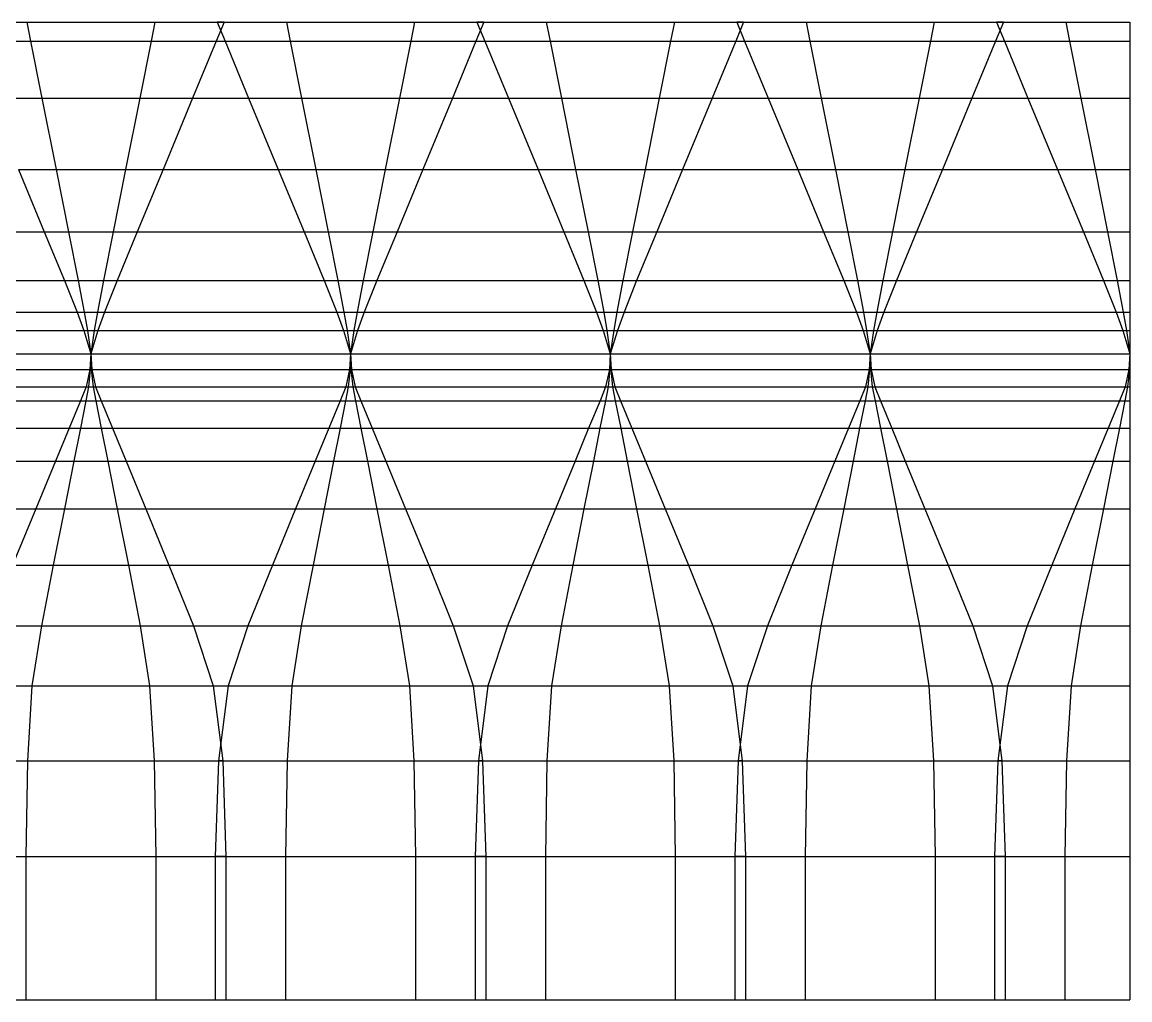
# Model space of a CAD drawing. Extents: x -586 to 4142, y -2224 to 20.
# Drawn here: x 1622 to 4142, y -2224 to 0 of the extents above; entities that cross this region are included whole.
import ezdxf

# ---------------------------------------------------------------- set-up
doc = ezdxf.new("R2010")
doc.units = 0

msp = doc.modelspace()

# ---------------------------------------------------------------- linework, layer by layer
at = {"layer": 'CutLine', "color": 250, "linetype": 'CONTINUOUS'}
for p, q in [((-586.1, 0), (4141.5, 0)), ((4141.5, 0), (4141.5, -2223.8)), ((-586.1, -2223.8), (4141.5, -2223.8))]:
    msp.add_line(p, q, dxfattribs=at)
at = {"layer": 'MountainLine', "color": 1, "linetype": 'CONTINUOUS'}
for p, q in [((1632.1, 0), (1632.1, 0)), ((1632.1, 0), (1632.1, 0)), ((1632.1, 0), (1777.7, 0)), ((1632.1, 0), (1640.7, -43.2)), ((1632.1, 0), (1777.7, 0)), ((1777.7, 0), (1923.4, 0)), ((1777.7, 0), (1923.4, 0)), ((1923.4, 0), (1914.8, -43.2)), ((1923.4, 0), (1923.4, 0)), ((1923.4, 0), (1923.4, 0)), ((2081.1, 0), (2065.4, 0)), ((2081.1, 0), (2065.4, 0)), ((2223, 0), (2223, 0)), ((2223, 0), (2223, 0)), ((2223, 0), (2368.7, 0)), ((2223, 0), (2231.6, -43.2)), ((2223, 0), (2368.7, 0)), ((2368.7, 0), (2514.3, 0)), ((2368.7, 0), (2514.3, 0)), ((2514.3, 0), (2505.8, -43.2)), ((2514.3, 0), (2514.3, 0)), ((2514.3, 0), (2514.3, 0)), ((2672, 0), (2656.3, 0)), ((2672, 0), (2656.3, 0)), ((2814, 0), (2814, 0)), ((2814, 0), (2814, 0)), ((2814, 0), (2959.6, 0)), ((2814, 0), (2822.6, -43.2)), ((2814, 0), (2959.6, 0)), ((2959.6, 0), (3105.3, 0)), ((2959.6, 0), (3105.3, 0)), ((3105.3, 0), (3096.7, -43.2)), ((3105.3, 0), (3105.3, 0)), ((3105.3, 0), (3105.3, 0)), ((3263, 0), (3247.3, 0)), ((3263, 0), (3247.3, 0)), ((3404.9, 0), (3404.9, 0)), ((3404.9, 0), (3404.9, 0)), ((3404.9, 0), (3550.6, 0)), ((3404.9, 0), (3413.5, -43.2)), ((3404.9, 0), (3550.6, 0)), ((3550.6, 0), (3696.3, 0)), ((3550.6, 0), (3696.3, 0)), ((3696.3, 0), (3687.7, -43.2)), ((3696.3, 0), (3696.3, 0)), ((3696.3, 0), (3696.3, 0)), ((3853.9, 0), (3838.2, 0)), ((3853.9, 0), (3838.2, 0)), ((3995.9, 0), (3995.9, 0)), ((3995.9, 0), (3995.9, 0)), ((3995.9, 0), (4141.5, 0)), ((3995.9, 0), (4004.5, -43.2)), ((3995.9, 0), (4141.5, 0)), ((1640.7, -43.2), (1666.5, -172.8)), ((1640.7, -43.2), (1777.7, -43.2)), ((1777.7, -43.2), (1914.8, -43.2)), ((1914.8, -43.2), (1889, -172.8)), ((2063.2, -43.2), (2083.3, -43.2)), ((2231.6, -43.2), (2257.4, -172.8)), ((2231.6, -43.2), (2368.7, -43.2)), ((2368.7, -43.2), (2505.8, -43.2)), ((2505.8, -43.2), (2480, -172.8)), ((2654.1, -43.2), (2674.2, -43.2)), ((2822.6, -43.2), (2848.4, -172.8)), ((2822.6, -43.2), (2959.6, -43.2)), ((2959.6, -43.2), (3096.7, -43.2)), ((3096.7, -43.2), (3070.9, -172.8)), ((3245.1, -43.2), (3265.2, -43.2)), ((3413.5, -43.2), (3439.3, -172.8)), ((3413.5, -43.2), (3550.6, -43.2)), ((3550.6, -43.2), (3687.7, -43.2)), ((3687.7, -43.2), (3661.9, -172.8)), ((3836, -43.2), (3856.1, -43.2)), ((4004.5, -43.2), (4030.3, -172.8)), ((4004.5, -43.2), (4141.5, -43.2)), ((1666.5, -172.8), (1698.8, -335.2)), ((1666.5, -172.8), (1777.7, -172.8)), ((1777.7, -172.8), (1889, -172.8)), ((1889, -172.8), (1856.7, -335.2)), ((2009.5, -172.8), (2136.9, -172.8)), ((2257.4, -172.8), (2289.7, -335.2)), ((2257.4, -172.8), (2368.7, -172.8)), ((2368.7, -172.8), (2480, -172.8)), ((2480, -172.8), (2447.7, -335.2)), ((2600.4, -172.8), (2727.9, -172.8)), ((2848.4, -172.8), (2880.7, -335.2)), ((2848.4, -172.8), (2959.6, -172.8)), ((2959.6, -172.8), (3070.9, -172.8)), ((3070.9, -172.8), (3038.6, -335.2)), ((3191.4, -172.8), (3318.8, -172.8)), ((3439.3, -172.8), (3471.6, -335.2)), ((3439.3, -172.8), (3550.6, -172.8)), ((3550.6, -172.8), (3661.9, -172.8)), ((3661.9, -172.8), (3629.6, -335.2)), ((3782.4, -172.8), (3909.8, -172.8)), ((4030.3, -172.8), (4062.6, -335.2)), ((4030.3, -172.8), (4141.5, -172.8)), ((1698.8, -335.2), (1726.9, -476.9)), ((1698.8, -335.2), (1777.7, -335.2)), ((1777.7, -335.2), (1856.7, -335.2)), ((1856.7, -335.2), (1828.5, -476.9)), ((1942.2, -335.2), (2204.2, -335.2)), ((2289.7, -335.2), (2317.9, -476.9)), ((2289.7, -335.2), (2368.7, -335.2)), ((2368.7, -335.2), (2447.7, -335.2)), ((2447.7, -335.2), (2419.5, -476.9)), ((2533.2, -335.2), (2795.2, -335.2)), ((2880.7, -335.2), (2908.9, -476.9)), ((2880.7, -335.2), (2959.6, -335.2)), ((2959.6, -335.2), (3038.6, -335.2)), ((3038.6, -335.2), (3010.4, -476.9)), ((3124.1, -335.2), (3386.1, -335.2)), ((3471.6, -335.2), (3499.8, -476.9)), ((3471.6, -335.2), (3550.6, -335.2)), ((3550.6, -335.2), (3629.6, -335.2)), ((3629.6, -335.2), (3601.4, -476.9)), ((3715.1, -335.2), (3977.1, -335.2)), ((4062.6, -335.2), (4090.8, -476.9)), ((4062.6, -335.2), (4141.5, -335.2)), ((1292.6, -476.9), (1672, -476.9)), ((1726.9, -476.9), (1749, -588)), ((1726.9, -476.9), (1777.7, -476.9)), ((1777.7, -476.9), (1828.5, -476.9)), ((1828.5, -476.9), (1806.5, -588)), ((1883.5, -476.9), (2262.9, -476.9)), ((2317.9, -476.9), (2339.9, -588)), ((2317.9, -476.9), (2368.7, -476.9)), ((2368.7, -476.9), (2419.5, -476.9)), ((2419.5, -476.9), (2397.5, -588)), ((2474.5, -476.9), (2853.9, -476.9)), ((2908.9, -476.9), (2930.9, -588)), ((2908.9, -476.9), (2959.6, -476.9)), ((2959.6, -476.9), (3010.4, -476.9)), ((3010.4, -476.9), (2988.4, -588)), ((3065.4, -476.9), (3444.8, -476.9)), ((3499.8, -476.9), (3521.8, -588)), ((3499.8, -476.9), (3550.6, -476.9)), ((3550.6, -476.9), (3601.4, -476.9)), ((3601.4, -476.9), (3579.4, -588)), ((3656.4, -476.9), (4035.8, -476.9)), ((4090.8, -476.9), (4112.8, -588)), ((4090.8, -476.9), (4141.5, -476.9)), ((1246.7, -588), (1717.8, -588)), ((1749, -588), (1762.8, -659.3)), ((1749, -588), (1777.7, -588)), ((1777.7, -588), (1806.5, -588)), ((1806.5, -588), (1792.7, -659.3)), ((1837.7, -588), (2308.8, -588)), ((2339.9, -588), (2353.7, -659.3)), ((2339.9, -588), (2368.7, -588)), ((2368.7, -588), (2397.5, -588)), ((2397.5, -588), (2383.7, -659.3)), ((2428.6, -588), (2899.7, -588)), ((2930.9, -588), (2944.7, -659.3)), ((2930.9, -588), (2959.6, -588)), ((2959.6, -588), (2988.4, -588)), ((2988.4, -588), (2974.6, -659.3)), ((3019.6, -588), (3490.7, -588)), ((3521.8, -588), (3535.6, -659.3)), ((3521.8, -588), (3550.6, -588)), ((3550.6, -588), (3579.4, -588)), ((3579.4, -588), (3565.6, -659.3)), ((3610.5, -588), (4081.6, -588)), ((4112.8, -588), (4126.6, -659.3)), ((4112.8, -588), (4141.5, -588)), ((1218, -659.3), (1746.5, -659.3)), ((1762.8, -659.3), (1770, -701.7)), ((1762.8, -659.3), (1777.7, -659.3)), ((1777.7, -659.3), (1792.7, -659.3)), ((1792.7, -659.3), (1785.5, -701.7)), ((1808.9, -659.3), (2337.5, -659.3)), ((2353.7, -659.3), (2360.9, -701.7)), ((2353.7, -659.3), (2368.7, -659.3)), ((2368.7, -659.3), (2383.7, -659.3)), ((2383.7, -659.3), (2376.4, -701.7)), ((2399.9, -659.3), (2928.5, -659.3)), ((2944.7, -659.3), (2951.9, -701.7)), ((2944.7, -659.3), (2959.6, -659.3)), ((2959.6, -659.3), (2974.6, -659.3)), ((2974.6, -659.3), (2967.4, -701.7)), ((2990.8, -659.3), (3519.4, -659.3)), ((3535.6, -659.3), (3542.8, -701.7)), ((3535.6, -659.3), (3550.6, -659.3)), ((3550.6, -659.3), (3565.6, -659.3)), ((3565.6, -659.3), (3558.3, -701.7)), ((3581.8, -659.3), (4110.4, -659.3)), ((4126.6, -659.3), (4133.8, -701.7)), ((4126.6, -659.3), (4141.5, -659.3)), ((1202.9, -701.7), (1761.6, -701.7)), ((1770, -701.7), (1777.7, -754.6)), ((1770, -701.7), (1777.7, -701.7)), ((1785.5, -701.7), (1777.7, -754.6)), ((1777.7, -701.7), (1785.5, -701.7)), ((1793.9, -701.7), (2352.6, -701.7)), ((2360.9, -701.7), (2368.7, -754.6)), ((2360.9, -701.7), (2368.7, -701.7)), ((2376.4, -701.7), (2368.7, -754.6)), ((2368.7, -701.7), (2376.4, -701.7)), ((2384.8, -701.7), (2943.5, -701.7)), ((2951.9, -701.7), (2959.6, -754.6)), ((2951.9, -701.7), (2959.6, -701.7)), ((2967.4, -701.7), (2959.6, -754.6)), ((2959.6, -701.7), (2967.4, -701.7)), ((2975.8, -701.7), (3534.5, -701.7)), ((3542.8, -701.7), (3550.6, -754.6)), ((3542.8, -701.7), (3550.6, -701.7)), ((3558.3, -701.7), (3550.6, -754.6)), ((3550.6, -701.7), (3558.3, -701.7)), ((3566.7, -701.7), (4125.4, -701.7)), ((4133.8, -701.7), (4141.5, -754.6)), ((4133.8, -701.7), (4141.5, -701.7)), ((1777.7, -754.6), (1776.7, -790.3)), ((1777.7, -754.6), (1778.8, -790.3)), ((2368.7, -754.6), (2367.7, -790.3)), ((2368.7, -754.6), (2369.7, -790.3)), ((2959.6, -754.6), (2958.6, -790.3)), ((2959.6, -754.6), (2960.7, -790.3)), ((3550.6, -754.6), (3549.6, -790.3)), ((3550.6, -754.6), (3551.6, -790.3)), ((4141.5, -754.6), (4140.5, -790.3)), ((1188.9, -790.3), (1775.6, -790.3)), ((1776.7, -790.3), (1772.6, -829.6)), ((1776.7, -790.3), (1777.7, -790.3)), ((1777.7, -790.3), (1778.8, -790.3)), ((1778.8, -790.3), (1782.9, -829.6)), ((1779.9, -790.3), (2366.6, -790.3)), ((2367.7, -790.3), (2363.6, -829.6)), ((2367.7, -790.3), (2368.7, -790.3)), ((2368.7, -790.3), (2369.7, -790.3)), ((2369.7, -790.3), (2373.8, -829.6)), ((2370.8, -790.3), (2957.5, -790.3)), ((2958.6, -790.3), (2954.5, -829.6)), ((2958.6, -790.3), (2959.6, -790.3)), ((2959.6, -790.3), (2960.7, -790.3)), ((2960.7, -790.3), (2964.8, -829.6)), ((2961.8, -790.3), (3548.5, -790.3)), ((3549.6, -790.3), (3545.5, -829.6)), ((3549.6, -790.3), (3550.6, -790.3)), ((3550.6, -790.3), (3551.6, -790.3)), ((3551.6, -790.3), (3555.7, -829.6)), ((3552.7, -790.3), (4139.4, -790.3)), ((4140.5, -790.3), (4136.4, -829.6)), ((4140.5, -790.3), (4141.5, -790.3)), ((1197.5, -829.6), (1767.1, -829.6)), ((1772.6, -829.6), (1766.5, -861.5)), ((1772.6, -829.6), (1777.7, -829.6)), ((1777.7, -829.6), (1782.9, -829.6)), ((1782.9, -829.6), (1789, -861.5)), ((1788.4, -829.6), (2358, -829.6)), ((2363.6, -829.6), (2357.4, -861.5)), ((2363.6, -829.6), (2368.7, -829.6)), ((2368.7, -829.6), (2373.8, -829.6)), ((2373.8, -829.6), (2380, -861.5)), ((2379.4, -829.6), (2949, -829.6)), ((2954.5, -829.6), (2948.4, -861.5)), ((2954.5, -829.6), (2959.6, -829.6)), ((2959.6, -829.6), (2964.8, -829.6)), ((2964.8, -829.6), (2970.9, -861.5)), ((2970.3, -829.6), (3539.9, -829.6)), ((3545.5, -829.6), (3539.3, -861.5)), ((3545.5, -829.6), (3550.6, -829.6)), ((3550.6, -829.6), (3555.7, -829.6)), ((3555.7, -829.6), (3561.9, -861.5)), ((3561.3, -829.6), (4130.9, -829.6)), ((4136.4, -829.6), (4130.3, -861.5)), ((4136.4, -829.6), (4141.5, -829.6)), ((1210.3, -861.5), (1754.2, -861.5)), ((1766.5, -861.5), (1754.1, -923.7)), ((1766.5, -861.5), (1777.7, -861.5)), ((1777.7, -861.5), (1789, -861.5)), ((1789, -861.5), (1801.4, -923.7)), ((1801.2, -861.5), (2345.2, -861.5)), ((2357.4, -861.5), (2345, -923.7)), ((2357.4, -861.5), (2368.7, -861.5)), ((2368.7, -861.5), (2380, -861.5)), ((2380, -861.5), (2392.4, -923.7)), ((2392.2, -861.5), (2936.2, -861.5)), ((2948.4, -861.5), (2936, -923.7)), ((2948.4, -861.5), (2959.6, -861.5)), ((2959.6, -861.5), (2970.9, -861.5)), ((2970.9, -861.5), (2983.3, -923.7)), ((2983.1, -861.5), (3527.1, -861.5)), ((3539.3, -861.5), (3526.9, -923.7)), ((3539.3, -861.5), (3550.6, -861.5)), ((3550.6, -861.5), (3561.9, -861.5)), ((3561.9, -861.5), (3574.3, -923.7)), ((3574.1, -861.5), (4118.1, -861.5)), ((4130.3, -861.5), (4117.9, -923.7)), ((4130.3, -861.5), (4141.5, -861.5)), ((1728.5, -923.7), (1754.1, -923.7)), ((1754.1, -923.7), (1739.2, -998.9)), ((1801.4, -923.7), (1816.2, -998.9)), ((1801.4, -923.7), (1827, -923.7)), ((2319.4, -923.7), (2345, -923.7)), ((2345, -923.7), (2330.2, -998.9)), ((2392.4, -923.7), (2407.2, -998.9)), ((2392.4, -923.7), (2418, -923.7)), ((2910.4, -923.7), (2936, -923.7)), ((2936, -923.7), (2921.1, -998.9)), ((2983.3, -923.7), (2998.1, -998.9)), ((2983.3, -923.7), (3008.9, -923.7)), ((3501.3, -923.7), (3526.9, -923.7)), ((3526.9, -923.7), (3512.1, -998.9)), ((3574.3, -923.7), (3589.1, -998.9)), ((3574.3, -923.7), (3599.9, -923.7)), ((4092.3, -923.7), (4117.9, -923.7)), ((4117.9, -923.7), (4103.1, -998.9)), ((1267, -998.9), (1697.6, -998.9)), ((1739.2, -998.9), (1717.8, -1106.9)), ((1739.2, -998.9), (1777.7, -998.9)), ((1777.7, -998.9), (1816.2, -998.9)), ((1816.2, -998.9), (1837.7, -1106.9)), ((1857.9, -998.9), (2288.5, -998.9)), ((2330.2, -998.9), (2308.7, -1106.9)), ((2330.2, -998.9), (2368.7, -998.9)), ((2368.7, -998.9), (2407.2, -998.9)), ((2407.2, -998.9), (2428.7, -1106.9)), ((2448.9, -998.9), (2879.5, -998.9)), ((2921.1, -998.9), (2899.7, -1106.9)), ((2921.1, -998.9), (2959.6, -998.9)), ((2959.6, -998.9), (2998.1, -998.9)), ((2998.1, -998.9), (3019.6, -1106.9)), ((3039.8, -998.9), (3470.4, -998.9)), ((3512.1, -998.9), (3490.6, -1106.9)), ((3512.1, -998.9), (3550.6, -998.9)), ((3550.6, -998.9), (3589.1, -998.9)), ((3589.1, -998.9), (3610.6, -1106.9)), ((3630.8, -998.9), (4061.4, -998.9)), ((4103.1, -998.9), (4081.6, -1106.9)), ((4103.1, -998.9), (4141.5, -998.9)), ((1652.8, -1106.9), (1717.8, -1106.9)), ((1717.8, -1106.9), (1692.3, -1235.1)), ((1837.7, -1106.9), (1863.2, -1235.1)), ((1837.7, -1106.9), (1902.7, -1106.9)), ((2243.8, -1106.9), (2308.7, -1106.9)), ((2308.7, -1106.9), (2283.3, -1235.1)), ((2428.7, -1106.9), (2454.1, -1235.1)), ((2428.7, -1106.9), (2493.6, -1106.9)), ((2834.7, -1106.9), (2899.7, -1106.9)), ((2899.7, -1106.9), (2874.2, -1235.1)), ((3019.6, -1106.9), (3045.1, -1235.1)), ((3019.6, -1106.9), (3084.6, -1106.9)), ((3425.7, -1106.9), (3490.6, -1106.9)), ((3490.6, -1106.9), (3465.2, -1235.1)), ((3610.6, -1106.9), (3636, -1235.1)), ((3610.6, -1106.9), (3675.5, -1106.9)), ((4016.6, -1106.9), (4081.6, -1106.9)), ((4081.6, -1106.9), (4056.1, -1235.1)), ((1599.8, -1235.1), (1692.3, -1235.1)), ((1692.3, -1235.1), (1665.6, -1372.9)), ((1863.2, -1235.1), (1889.9, -1372.9)), ((1863.2, -1235.1), (1955.6, -1235.1)), ((2190.8, -1235.1), (2283.3, -1235.1)), ((2283.3, -1235.1), (2256.5, -1372.9)), ((2454.1, -1235.1), (2480.8, -1372.9)), ((2454.1, -1235.1), (2546.6, -1235.1)), ((2781.7, -1235.1), (2874.2, -1235.1)), ((2874.2, -1235.1), (2847.5, -1372.9)), ((3045.1, -1235.1), (3071.8, -1372.9)), ((3045.1, -1235.1), (3137.5, -1235.1)), ((3372.7, -1235.1), (3465.2, -1235.1)), ((3465.2, -1235.1), (3438.5, -1372.9)), ((3636, -1235.1), (3662.7, -1372.9)), ((3636, -1235.1), (3728.5, -1235.1)), ((3963.7, -1235.1), (4056.1, -1235.1)), ((4056.1, -1235.1), (4029.4, -1372.9)), ((1544.2, -1372.9), (1665.6, -1372.9)), ((1665.6, -1372.9), (1643.9, -1509.3)), ((1889.9, -1372.9), (1911.6, -1509.3)), ((1889.9, -1372.9), (2011.3, -1372.9)), ((2135.2, -1372.9), (2256.5, -1372.9)), ((2256.5, -1372.9), (2234.9, -1509.3)), ((2480.8, -1372.9), (2502.5, -1509.3)), ((2480.8, -1372.9), (2602.2, -1372.9)), ((2726.1, -1372.9), (2847.5, -1372.9)), ((2847.5, -1372.9), (2825.8, -1509.3)), ((3071.8, -1372.9), (3093.5, -1509.3)), ((3071.8, -1372.9), (3193.2, -1372.9)), ((3317.1, -1372.9), (3438.5, -1372.9)), ((3438.5, -1372.9), (3416.8, -1509.3)), ((3662.7, -1372.9), (3684.4, -1509.3)), ((3662.7, -1372.9), (3784.1, -1372.9)), ((3908, -1372.9), (4029.4, -1372.9)), ((4029.4, -1372.9), (4007.7, -1509.3)), ((1499.1, -1509.3), (1643.9, -1509.3)), ((1643.9, -1509.3), (1633.6, -1680.3)), ((1911.6, -1509.3), (1921.9, -1680.3)), ((1911.6, -1509.3), (2056.4, -1509.3)), ((2090, -1509.3), (2234.9, -1509.3)), ((2234.9, -1509.3), (2224.6, -1680.3)), ((2502.5, -1509.3), (2512.8, -1680.3)), ((2502.5, -1509.3), (2647.3, -1509.3)), ((2681, -1509.3), (2825.8, -1509.3)), ((2825.8, -1509.3), (2815.5, -1680.3)), ((3093.5, -1509.3), (3103.8, -1680.3)), ((3093.5, -1509.3), (3238.3, -1509.3)), ((3271.9, -1509.3), (3416.8, -1509.3)), ((3416.8, -1509.3), (3406.5, -1680.3)), ((3684.4, -1509.3), (3694.7, -1680.3)), ((3684.4, -1509.3), (3829.3, -1509.3)), ((3862.9, -1509.3), (4007.7, -1509.3)), ((4007.7, -1509.3), (3997.4, -1680.3)), ((1477.6, -1680.3), (1633.6, -1680.3)), ((1633.6, -1680.3), (1630, -1897.5)), ((1921.9, -1680.3), (1925.4, -1897.5)), ((1921.9, -1680.3), (2077.8, -1680.3)), ((2068.6, -1680.3), (2224.6, -1680.3)), ((2224.6, -1680.3), (2221, -1897.5)), ((2512.8, -1680.3), (2516.4, -1897.5)), ((2512.8, -1680.3), (2668.8, -1680.3)), ((2659.5, -1680.3), (2815.5, -1680.3)), ((2815.5, -1680.3), (2811.9, -1897.5)), ((3103.8, -1680.3), (3107.4, -1897.5)), ((3103.8, -1680.3), (3259.7, -1680.3)), ((3250.5, -1680.3), (3406.5, -1680.3)), ((3406.5, -1680.3), (3402.9, -1897.5)), ((3694.7, -1680.3), (3698.3, -1897.5)), ((3694.7, -1680.3), (3850.7, -1680.3)), ((3841.4, -1680.3), (3997.4, -1680.3)), ((3997.4, -1680.3), (3993.8, -1897.5)), ((1470.2, -1897.5), (1630, -1897.5)), ((1630, -1897.5), (1630, -2223.8)), ((1925.4, -1897.5), (1925.4, -2223.8)), ((1925.4, -1897.5), (2085.3, -1897.5)), ((2061.1, -1897.5), (2221, -1897.5)), ((2221, -1897.5), (2221, -2223.8)), ((2516.4, -1897.5), (2516.4, -2223.8)), ((2516.4, -1897.5), (2676.3, -1897.5)), ((2652.1, -1897.5), (2811.9, -1897.5)), ((2811.9, -1897.5), (2811.9, -2223.8)), ((3107.4, -1897.5), (3107.4, -2223.8)), ((3107.4, -1897.5), (3267.2, -1897.5)), ((3243, -1897.5), (3402.9, -1897.5)), ((3402.9, -1897.5), (3402.9, -2223.8)), ((3698.3, -1897.5), (3698.3, -2223.8)), ((3698.3, -1897.5), (3858.2, -1897.5)), ((3834, -1897.5), (3993.8, -1897.5)), ((3993.8, -1897.5), (3993.8, -2223.8))]:
    msp.add_line(p, q, dxfattribs=at)
at = {"layer": 'ValleyLine', "color": 5, "linetype": 'CONTINUOUS'}
for p, q in [((1474.4, 0), (1632.1, 0)), ((1474.4, 0), (1632.1, 0)), ((1923.4, 0), (2081.1, 0)), ((1923.4, 0), (2081.1, 0)), ((2081.1, 0), (2063.2, -43.2)), ((2065.4, 0), (2065.4, 0)), ((2065.4, 0), (2065.4, 0)), ((2065.4, 0), (2223, 0)), ((2065.4, 0), (2083.3, -43.2)), ((2065.4, 0), (2223, 0)), ((2081.1, 0), (2081.1, 0)), ((2081.1, 0), (2081.1, 0)), ((2514.3, 0), (2672, 0)), ((2514.3, 0), (2672, 0)), ((2672, 0), (2654.1, -43.2)), ((2656.3, 0), (2656.3, 0)), ((2656.3, 0), (2656.3, 0)), ((2656.3, 0), (2814, 0)), ((2656.3, 0), (2674.2, -43.2)), ((2656.3, 0), (2814, 0)), ((2672, 0), (2672, 0)), ((2672, 0), (2672, 0)), ((3105.3, 0), (3263, 0)), ((3105.3, 0), (3263, 0)), ((3263, 0), (3245.1, -43.2)), ((3247.3, 0), (3247.3, 0)), ((3247.3, 0), (3247.3, 0)), ((3247.3, 0), (3404.9, 0)), ((3247.3, 0), (3265.2, -43.2)), ((3247.3, 0), (3404.9, 0)), ((3263, 0), (3263, 0)), ((3263, 0), (3263, 0)), ((3696.3, 0), (3853.9, 0)), ((3696.3, 0), (3853.9, 0)), ((3853.9, 0), (3836, -43.2)), ((3838.2, 0), (3838.2, 0)), ((3838.2, 0), (3838.2, 0)), ((3838.2, 0), (3995.9, 0)), ((3838.2, 0), (3856.1, -43.2)), ((3838.2, 0), (3995.9, 0)), ((3853.9, 0), (3853.9, 0)), ((3853.9, 0), (3853.9, 0)), ((1492.3, -43.2), (1640.7, -43.2)), ((1914.8, -43.2), (2063.2, -43.2)), ((2063.2, -43.2), (2009.5, -172.8)), ((2083.3, -43.2), (2136.9, -172.8)), ((2083.3, -43.2), (2231.6, -43.2)), ((2505.8, -43.2), (2654.1, -43.2)), ((2654.1, -43.2), (2600.4, -172.8)), ((2674.2, -43.2), (2727.9, -172.8)), ((2674.2, -43.2), (2822.6, -43.2)), ((3096.7, -43.2), (3245.1, -43.2)), ((3245.1, -43.2), (3191.4, -172.8)), ((3265.2, -43.2), (3318.8, -172.8)), ((3265.2, -43.2), (3413.5, -43.2)), ((3687.7, -43.2), (3836, -43.2)), ((3836, -43.2), (3782.4, -172.8)), ((3856.1, -43.2), (3909.8, -172.8)), ((3856.1, -43.2), (4004.5, -43.2)), ((1546, -172.8), (1666.5, -172.8)), ((1889, -172.8), (2009.5, -172.8)), ((2009.5, -172.8), (1942.2, -335.2)), ((2136.9, -172.8), (2204.2, -335.2)), ((2136.9, -172.8), (2257.4, -172.8)), ((2480, -172.8), (2600.4, -172.8)), ((2600.4, -172.8), (2533.2, -335.2)), ((2727.9, -172.8), (2795.2, -335.2)), ((2727.9, -172.8), (2848.4, -172.8)), ((3070.9, -172.8), (3191.4, -172.8)), ((3191.4, -172.8), (3124.1, -335.2)), ((3318.8, -172.8), (3386.1, -335.2)), ((3318.8, -172.8), (3439.3, -172.8)), ((3661.9, -172.8), (3782.4, -172.8)), ((3782.4, -172.8), (3715.1, -335.2)), ((3909.8, -172.8), (3977.1, -335.2)), ((3909.8, -172.8), (4030.3, -172.8)), ((1613.3, -335.2), (1672, -476.9)), ((1613.3, -335.2), (1698.8, -335.2)), ((1856.7, -335.2), (1942.2, -335.2)), ((1942.2, -335.2), (1883.5, -476.9)), ((2204.2, -335.2), (2262.9, -476.9)), ((2204.2, -335.2), (2289.7, -335.2)), ((2447.7, -335.2), (2533.2, -335.2)), ((2533.2, -335.2), (2474.5, -476.9)), ((2795.2, -335.2), (2853.9, -476.9)), ((2795.2, -335.2), (2880.7, -335.2)), ((3038.6, -335.2), (3124.1, -335.2)), ((3124.1, -335.2), (3065.4, -476.9)), ((3386.1, -335.2), (3444.8, -476.9)), ((3386.1, -335.2), (3471.6, -335.2)), ((3629.6, -335.2), (3715.1, -335.2)), ((3715.1, -335.2), (3656.4, -476.9)), ((3977.1, -335.2), (4035.8, -476.9)), ((3977.1, -335.2), (4062.6, -335.2)), ((1672, -476.9), (1717.8, -588)), ((1672, -476.9), (1726.9, -476.9)), ((1828.5, -476.9), (1883.5, -476.9)), ((1883.5, -476.9), (1837.7, -588)), ((2262.9, -476.9), (2308.8, -588)), ((2262.9, -476.9), (2317.9, -476.9)), ((2419.5, -476.9), (2474.5, -476.9)), ((2474.5, -476.9), (2428.6, -588)), ((2853.9, -476.9), (2899.7, -588)), ((2853.9, -476.9), (2908.9, -476.9)), ((3010.4, -476.9), (3065.4, -476.9)), ((3065.4, -476.9), (3019.6, -588)), ((3444.8, -476.9), (3490.7, -588)), ((3444.8, -476.9), (3499.8, -476.9)), ((3601.4, -476.9), (3656.4, -476.9)), ((3656.4, -476.9), (3610.5, -588)), ((4035.8, -476.9), (4081.6, -588)), ((4035.8, -476.9), (4090.8, -476.9)), ((1717.8, -588), (1746.5, -659.3)), ((1717.8, -588), (1749, -588)), ((1806.5, -588), (1837.7, -588)), ((1837.7, -588), (1808.9, -659.3)), ((2308.8, -588), (2337.5, -659.3)), ((2308.8, -588), (2339.9, -588)), ((2397.5, -588), (2428.6, -588)), ((2428.6, -588), (2399.9, -659.3)), ((2899.7, -588), (2928.5, -659.3)), ((2899.7, -588), (2930.9, -588)), ((2988.4, -588), (3019.6, -588)), ((3019.6, -588), (2990.8, -659.3)), ((3490.7, -588), (3519.4, -659.3)), ((3490.7, -588), (3521.8, -588)), ((3579.4, -588), (3610.5, -588)), ((3610.5, -588), (3581.8, -659.3)), ((4081.6, -588), (4110.4, -659.3)), ((4081.6, -588), (4112.8, -588)), ((1746.5, -659.3), (1761.6, -701.7)), ((1746.5, -659.3), (1762.8, -659.3)), ((1792.7, -659.3), (1808.9, -659.3)), ((1808.9, -659.3), (1793.9, -701.7)), ((2337.5, -659.3), (2352.6, -701.7)), ((2337.5, -659.3), (2353.7, -659.3)), ((2383.7, -659.3), (2399.9, -659.3)), ((2399.9, -659.3), (2384.8, -701.7)), ((2928.5, -659.3), (2943.5, -701.7)), ((2928.5, -659.3), (2944.7, -659.3)), ((2974.6, -659.3), (2990.8, -659.3)), ((2990.8, -659.3), (2975.8, -701.7)), ((3519.4, -659.3), (3534.5, -701.7)), ((3519.4, -659.3), (3535.6, -659.3)), ((3565.6, -659.3), (3581.8, -659.3)), ((3581.8, -659.3), (3566.7, -701.7)), ((4110.4, -659.3), (4125.4, -701.7)), ((4110.4, -659.3), (4126.6, -659.3)), ((1761.6, -701.7), (1777.7, -754.6)), ((1761.6, -701.7), (1770, -701.7)), ((1793.9, -701.7), (1777.7, -754.6)), ((1785.5, -701.7), (1793.9, -701.7)), ((2352.6, -701.7), (2368.7, -754.6)), ((2352.6, -701.7), (2360.9, -701.7)), ((2384.8, -701.7), (2368.7, -754.6)), ((2376.4, -701.7), (2384.8, -701.7)), ((2943.5, -701.7), (2959.6, -754.6)), ((2943.5, -701.7), (2951.9, -701.7)), ((2975.8, -701.7), (2959.6, -754.6)), ((2967.4, -701.7), (2975.8, -701.7)), ((3534.5, -701.7), (3550.6, -754.6)), ((3534.5, -701.7), (3542.8, -701.7)), ((3566.7, -701.7), (3550.6, -754.6)), ((3558.3, -701.7), (3566.7, -701.7)), ((4125.4, -701.7), (4141.5, -754.6)), ((4125.4, -701.7), (4133.8, -701.7)), ((1186.8, -754.6), (1777.7, -754.6)), ((1777.7, -754.6), (1775.6, -790.3)), ((1777.7, -754.6), (1779.9, -790.3)), ((1777.7, -754.6), (2368.7, -754.6)), ((2368.7, -754.6), (2366.6, -790.3)), ((2368.7, -754.6), (2370.8, -790.3)), ((2368.7, -754.6), (2959.6, -754.6)), ((2959.6, -754.6), (2957.5, -790.3)), ((2959.6, -754.6), (2961.8, -790.3)), ((2959.6, -754.6), (3550.6, -754.6)), ((3550.6, -754.6), (3548.5, -790.3)), ((3550.6, -754.6), (3552.7, -790.3)), ((3550.6, -754.6), (4141.5, -754.6)), ((4141.5, -754.6), (4139.4, -790.3)), ((1775.6, -790.3), (1767.1, -829.6)), ((1775.6, -790.3), (1776.7, -790.3)), ((1778.8, -790.3), (1779.9, -790.3)), ((1779.9, -790.3), (1788.4, -829.6)), ((2366.6, -790.3), (2358, -829.6)), ((2366.6, -790.3), (2367.7, -790.3)), ((2369.7, -790.3), (2370.8, -790.3)), ((2370.8, -790.3), (2379.4, -829.6)), ((2957.5, -790.3), (2949, -829.6)), ((2957.5, -790.3), (2958.6, -790.3)), ((2960.7, -790.3), (2961.8, -790.3)), ((2961.8, -790.3), (2970.3, -829.6)), ((3548.5, -790.3), (3539.9, -829.6)), ((3548.5, -790.3), (3549.6, -790.3)), ((3551.6, -790.3), (3552.7, -790.3)), ((3552.7, -790.3), (3561.3, -829.6)), ((4139.4, -790.3), (4130.9, -829.6)), ((4139.4, -790.3), (4140.5, -790.3)), ((1767.1, -829.6), (1754.2, -861.5)), ((1767.1, -829.6), (1772.6, -829.6)), ((1782.9, -829.6), (1788.4, -829.6)), ((1788.4, -829.6), (1801.2, -861.5)), ((2358, -829.6), (2345.2, -861.5)), ((2358, -829.6), (2363.6, -829.6)), ((2373.8, -829.6), (2379.4, -829.6)), ((2379.4, -829.6), (2392.2, -861.5)), ((2949, -829.6), (2936.2, -861.5)), ((2949, -829.6), (2954.5, -829.6)), ((2964.8, -829.6), (2970.3, -829.6)), ((2970.3, -829.6), (2983.1, -861.5)), ((3539.9, -829.6), (3527.1, -861.5)), ((3539.9, -829.6), (3545.5, -829.6)), ((3555.7, -829.6), (3561.3, -829.6)), ((3561.3, -829.6), (3574.1, -861.5)), ((4130.9, -829.6), (4118.1, -861.5)), ((4130.9, -829.6), (4136.4, -829.6)), ((1754.2, -861.5), (1728.5, -923.7)), ((1754.2, -861.5), (1766.5, -861.5)), ((1789, -861.5), (1801.2, -861.5)), ((1801.2, -861.5), (1827, -923.7)), ((2345.2, -861.5), (2319.4, -923.7)), ((2345.2, -861.5), (2357.4, -861.5)), ((2380, -861.5), (2392.2, -861.5)), ((2392.2, -861.5), (2418, -923.7)), ((2936.2, -861.5), (2910.4, -923.7)), ((2936.2, -861.5), (2948.4, -861.5)), ((2970.9, -861.5), (2983.1, -861.5)), ((2983.1, -861.5), (3008.9, -923.7)), ((3527.1, -861.5), (3501.3, -923.7)), ((3527.1, -861.5), (3539.3, -861.5)), ((3561.9, -861.5), (3574.1, -861.5)), ((3574.1, -861.5), (3599.9, -923.7)), ((4118.1, -861.5), (4092.3, -923.7)), ((4118.1, -861.5), (4130.3, -861.5)), ((1236.1, -923.7), (1728.5, -923.7)), ((1728.5, -923.7), (1697.6, -998.9)), ((1754.1, -923.7), (1777.7, -923.7)), ((1777.7, -923.7), (1801.4, -923.7)), ((1827, -923.7), (1857.9, -998.9)), ((1827, -923.7), (2319.4, -923.7)), ((2319.4, -923.7), (2288.5, -998.9)), ((2345, -923.7), (2368.7, -923.7)), ((2368.7, -923.7), (2392.4, -923.7)), ((2418, -923.7), (2448.9, -998.9)), ((2418, -923.7), (2910.4, -923.7)), ((2910.4, -923.7), (2879.5, -998.9)), ((2936, -923.7), (2959.6, -923.7)), ((2959.6, -923.7), (2983.3, -923.7)), ((3008.9, -923.7), (3039.8, -998.9)), ((3008.9, -923.7), (3501.3, -923.7)), ((3501.3, -923.7), (3470.4, -998.9)), ((3526.9, -923.7), (3550.6, -923.7)), ((3550.6, -923.7), (3574.3, -923.7)), ((3599.9, -923.7), (3630.8, -998.9)), ((3599.9, -923.7), (4092.3, -923.7)), ((4092.3, -923.7), (4061.4, -998.9)), ((4117.9, -923.7), (4141.5, -923.7)), ((1697.6, -998.9), (1652.8, -1106.9)), ((1697.6, -998.9), (1739.2, -998.9)), ((1816.2, -998.9), (1857.9, -998.9)), ((1857.9, -998.9), (1902.7, -1106.9)), ((2288.5, -998.9), (2243.8, -1106.9)), ((2288.5, -998.9), (2330.2, -998.9)), ((2407.2, -998.9), (2448.9, -998.9)), ((2448.9, -998.9), (2493.6, -1106.9)), ((2879.5, -998.9), (2834.7, -1106.9)), ((2879.5, -998.9), (2921.1, -998.9)), ((2998.1, -998.9), (3039.8, -998.9)), ((3039.8, -998.9), (3084.6, -1106.9)), ((3470.4, -998.9), (3425.7, -1106.9)), ((3470.4, -998.9), (3512.1, -998.9)), ((3589.1, -998.9), (3630.8, -998.9)), ((3630.8, -998.9), (3675.5, -1106.9)), ((4061.4, -998.9), (4016.6, -1106.9)), ((4061.4, -998.9), (4103.1, -998.9)), ((1311.7, -1106.9), (1652.8, -1106.9)), ((1652.8, -1106.9), (1599.8, -1235.1)), ((1717.8, -1106.9), (1777.7, -1106.9)), ((1777.7, -1106.9), (1837.7, -1106.9)), ((1902.7, -1106.9), (1955.6, -1235.1)), ((1902.7, -1106.9), (2243.8, -1106.9)), ((2243.8, -1106.9), (2190.8, -1235.1)), ((2308.7, -1106.9), (2368.7, -1106.9)), ((2368.7, -1106.9), (2428.7, -1106.9)), ((2493.6, -1106.9), (2546.6, -1235.1)), ((2493.6, -1106.9), (2834.7, -1106.9)), ((2834.7, -1106.9), (2781.7, -1235.1)), ((2899.7, -1106.9), (2959.6, -1106.9)), ((2959.6, -1106.9), (3019.6, -1106.9)), ((3084.6, -1106.9), (3137.5, -1235.1)), ((3084.6, -1106.9), (3425.7, -1106.9)), ((3425.7, -1106.9), (3372.7, -1235.1)), ((3490.6, -1106.9), (3550.6, -1106.9)), ((3550.6, -1106.9), (3610.6, -1106.9)), ((3675.5, -1106.9), (3728.5, -1235.1)), ((3675.5, -1106.9), (4016.6, -1106.9)), ((4016.6, -1106.9), (3963.7, -1235.1)), ((4081.6, -1106.9), (4141.5, -1106.9)), ((1692.3, -1235.1), (1777.7, -1235.1)), ((1777.7, -1235.1), (1863.2, -1235.1)), ((1955.6, -1235.1), (2011.3, -1372.9)), ((1955.6, -1235.1), (2190.8, -1235.1)), ((2190.8, -1235.1), (2135.2, -1372.9)), ((2283.3, -1235.1), (2368.7, -1235.1)), ((2368.7, -1235.1), (2454.1, -1235.1)), ((2546.6, -1235.1), (2602.2, -1372.9)), ((2546.6, -1235.1), (2781.7, -1235.1)), ((2781.7, -1235.1), (2726.1, -1372.9)), ((2874.2, -1235.1), (2959.6, -1235.1)), ((2959.6, -1235.1), (3045.1, -1235.1)), ((3137.5, -1235.1), (3193.2, -1372.9)), ((3137.5, -1235.1), (3372.7, -1235.1)), ((3372.7, -1235.1), (3317.1, -1372.9)), ((3465.2, -1235.1), (3550.6, -1235.1)), ((3550.6, -1235.1), (3636, -1235.1)), ((3728.5, -1235.1), (3784.1, -1372.9)), ((3728.5, -1235.1), (3963.7, -1235.1)), ((3963.7, -1235.1), (3908, -1372.9)), ((4056.1, -1235.1), (4141.5, -1235.1)), ((1665.6, -1372.9), (1777.7, -1372.9)), ((1777.7, -1372.9), (1889.9, -1372.9)), ((2011.3, -1372.9), (2056.4, -1509.3)), ((2011.3, -1372.9), (2135.2, -1372.9)), ((2135.2, -1372.9), (2090, -1509.3)), ((2256.5, -1372.9), (2368.7, -1372.9)), ((2368.7, -1372.9), (2480.8, -1372.9)), ((2602.2, -1372.9), (2647.3, -1509.3)), ((2602.2, -1372.9), (2726.1, -1372.9)), ((2726.1, -1372.9), (2681, -1509.3)), ((2847.5, -1372.9), (2959.6, -1372.9)), ((2959.6, -1372.9), (3071.8, -1372.9)), ((3193.2, -1372.9), (3238.3, -1509.3)), ((3193.2, -1372.9), (3317.1, -1372.9)), ((3317.1, -1372.9), (3271.9, -1509.3)), ((3438.5, -1372.9), (3550.6, -1372.9)), ((3550.6, -1372.9), (3662.7, -1372.9)), ((3784.1, -1372.9), (3829.3, -1509.3)), ((3784.1, -1372.9), (3908, -1372.9)), ((3908, -1372.9), (3862.9, -1509.3)), ((4029.4, -1372.9), (4141.5, -1372.9)), ((1643.9, -1509.3), (1777.7, -1509.3)), ((1777.7, -1509.3), (1911.6, -1509.3)), ((2056.4, -1509.3), (2077.8, -1680.3)), ((2056.4, -1509.3), (2090, -1509.3)), ((2090, -1509.3), (2068.6, -1680.3)), ((2234.9, -1509.3), (2368.7, -1509.3)), ((2368.7, -1509.3), (2502.5, -1509.3)), ((2647.3, -1509.3), (2668.8, -1680.3)), ((2647.3, -1509.3), (2681, -1509.3)), ((2681, -1509.3), (2659.5, -1680.3)), ((2825.8, -1509.3), (2959.6, -1509.3)), ((2959.6, -1509.3), (3093.5, -1509.3)), ((3238.3, -1509.3), (3259.7, -1680.3)), ((3238.3, -1509.3), (3271.9, -1509.3)), ((3271.9, -1509.3), (3250.5, -1680.3)), ((3416.8, -1509.3), (3550.6, -1509.3)), ((3550.6, -1509.3), (3684.4, -1509.3)), ((3829.3, -1509.3), (3850.7, -1680.3)), ((3829.3, -1509.3), (3862.9, -1509.3)), ((3862.9, -1509.3), (3841.4, -1680.3)), ((4007.7, -1509.3), (4141.5, -1509.3)), ((1633.6, -1680.3), (1777.7, -1680.3)), ((1777.7, -1680.3), (1921.9, -1680.3)), ((2068.6, -1680.3), (2061.1, -1897.5)), ((2077.8, -1680.3), (2068.6, -1680.3)), ((2077.8, -1680.3), (2085.3, -1897.5)), ((2224.6, -1680.3), (2368.7, -1680.3)), ((2368.7, -1680.3), (2512.8, -1680.3)), ((2659.5, -1680.3), (2652.1, -1897.5)), ((2668.8, -1680.3), (2659.5, -1680.3)), ((2668.8, -1680.3), (2676.3, -1897.5)), ((2815.5, -1680.3), (2959.6, -1680.3)), ((2959.6, -1680.3), (3103.8, -1680.3)), ((3250.5, -1680.3), (3243, -1897.5)), ((3259.7, -1680.3), (3250.5, -1680.3)), ((3259.7, -1680.3), (3267.2, -1897.5)), ((3406.5, -1680.3), (3550.6, -1680.3)), ((3550.6, -1680.3), (3694.7, -1680.3)), ((3841.4, -1680.3), (3834, -1897.5)), ((3850.7, -1680.3), (3841.4, -1680.3)), ((3850.7, -1680.3), (3858.2, -1897.5)), ((3997.4, -1680.3), (4141.5, -1680.3)), ((1630, -1897.5), (1777.7, -1897.5)), ((1777.7, -1897.5), (1925.4, -1897.5)), ((2061.1, -1897.5), (2061.1, -2223.8)), ((2085.3, -1897.5), (2061.1, -1897.5)), ((2085.3, -1897.5), (2085.3, -2223.8)), ((2221, -1897.5), (2368.7, -1897.5)), ((2368.7, -1897.5), (2516.4, -1897.5)), ((2652.1, -1897.5), (2652.1, -2223.8)), ((2676.3, -1897.5), (2652.1, -1897.5)), ((2676.3, -1897.5), (2676.3, -2223.8)), ((2811.9, -1897.5), (2959.6, -1897.5)), ((2959.6, -1897.5), (3107.4, -1897.5)), ((3243, -1897.5), (3243, -2223.8)), ((3267.2, -1897.5), (3243, -1897.5)), ((3267.2, -1897.5), (3267.2, -2223.8)), ((3402.9, -1897.5), (3550.6, -1897.5)), ((3550.6, -1897.5), (3698.3, -1897.5)), ((3834, -1897.5), (3834, -2223.8)), ((3858.2, -1897.5), (3834, -1897.5)), ((3858.2, -1897.5), (3858.2, -2223.8)), ((3993.8, -1897.5), (4141.5, -1897.5))]:
    msp.add_line(p, q, dxfattribs=at)

doc.saveas('drawing.dxf')
